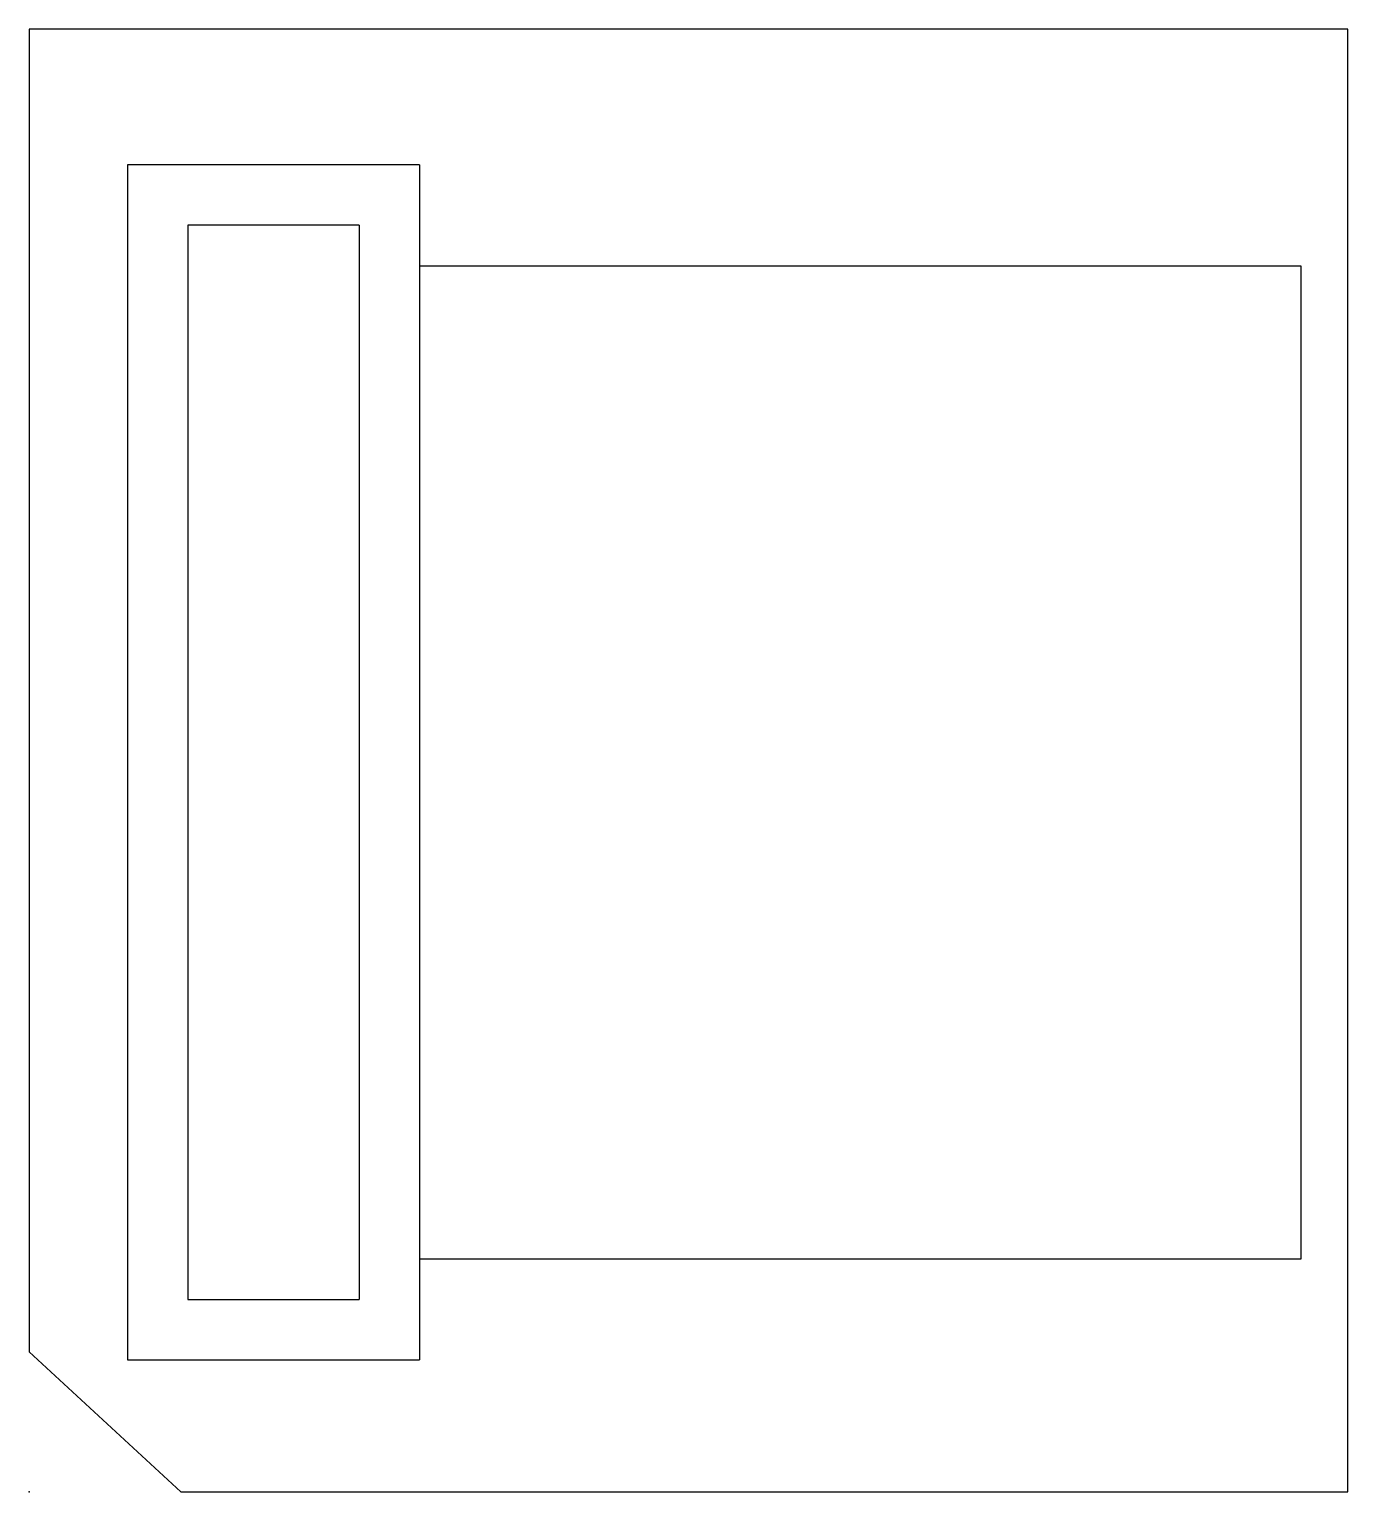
# Model space of a CAD drawing. Header units: inches. Extents: x 0 to 1.7, y 0 to 1.88.
import ezdxf

# ---------------------------------------------------------------- set-up
doc = ezdxf.new("R2010")
doc.units = ezdxf.units.IN
doc.header["$MEASUREMENT"] = 0
doc.layers.add('CAD', color=7, linetype='Continuous')

msp = doc.modelspace()

# ---------------------------------------------------------------- linework, layer by layer
msp.add_point((0, 0))
at = {"layer": 'CAD', "color": 7, "linetype": 'Continuous'}
for p, q in [((1.695, 1.88), (0, 1.88)), ((0, 1.88), (0, 0.18)), ((1.695, 0), (1.695, 1.88)), ((0.1265, 1.7055), (0.1265, 0.1695)), ((0.5015, 1.7055), (0.1265, 1.7055)), ((0.5015, 1.7055), (0.5015, 0.1695)), ((0.424, 1.628), (0.204, 1.628)), ((0.204, 1.628), (0.204, 0.247)), ((0.424, 1.628), (0.424, 0.247)), ((1.635, 1.5755), (0.5015, 1.5755)), ((1.635, 0.2995), (1.635, 1.5755)), ((0.5015, 0.2995), (1.635, 0.2995)), ((0.204, 0.247), (0.424, 0.247)), ((0, 0.18), (0.195, 0)), ((0.1265, 0.1695), (0.5015, 0.1695)), ((0.195, 0), (1.695, 0))]:
    msp.add_line(p, q, dxfattribs=at)

doc.saveas('drawing.dxf')
